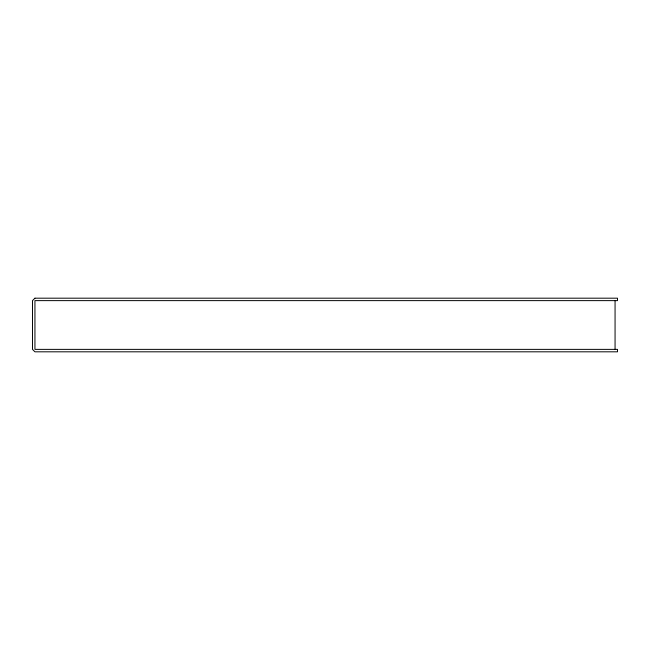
<?xml version="1.0" encoding="UTF-8"?>
<svg xmlns="http://www.w3.org/2000/svg" width="650" height="650" viewBox="0 0 650 650"><rect width="100%" height="100%" fill="white"/><g stroke="black" fill="none" stroke-linecap="round" stroke-linejoin="round"><path stroke-width="0.97" d="M615.062 300.625L615.062 349.375M34.938 298.188L32.5 300.625L32.5 349.375L34.938 351.812L617.5 351.812L617.5 349.375L34.938 349.375L34.938 300.625L617.5 300.625L617.5 298.188L34.938 298.188"/></g></svg>
